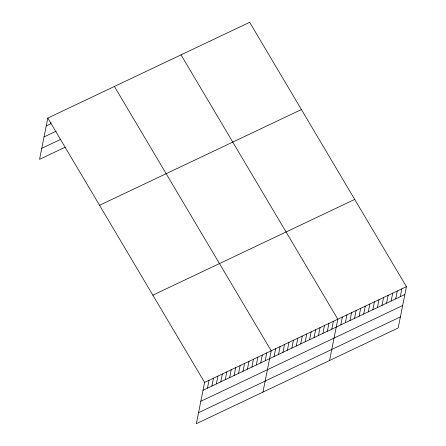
<?xml version="1.0" encoding="UTF-8"?>
<svg xmlns="http://www.w3.org/2000/svg" width="446" height="446" viewBox="0 0 446 446"><rect width="100%" height="100%" fill="white"/><g stroke="black" fill="none" stroke-linecap="round" stroke-linejoin="round"><path stroke-width="0.67" d="M47.811 118.051L204.591 382.4L196.34 423.7L398.189 327.949L406.44 286.65L249.66 22.3L47.811 118.051L39.56 159.35L65.094 147.236M50.944 122.494L50.682 123.804L46.245 125.911M207.462 388.154L209.029 380.299M211.9 386.052L213.472 378.191M216.343 383.945L217.91 376.084M220.781 381.837L222.353 373.977M225.224 379.73L226.797 371.869M229.662 377.623L231.234 369.762M234.105 375.515L235.678 367.655M238.543 373.408L240.115 365.553M242.986 371.306L244.559 363.445M247.424 369.199L248.996 361.338M251.867 367.091L253.44 359.231M256.305 364.984L257.877 357.123M260.748 362.877L262.32 355.016M265.192 360.769L266.758 352.909M262.95 392.101L271.201 350.807L114.421 86.452M274.073 356.56L275.639 348.7M278.51 354.453L280.082 346.592M282.954 352.346L284.52 344.485M287.391 350.238L288.963 342.377M291.835 348.131L293.401 340.27M296.272 346.024L297.844 338.163M300.715 343.922L302.288 336.061M305.153 341.814L306.725 333.954M309.596 339.707L311.169 331.846M314.034 337.6L315.606 329.739M318.477 335.492L320.05 327.632M322.915 333.385L324.487 325.524M327.358 331.278L328.931 323.417M331.802 329.176L333.368 321.315M329.561 360.502L337.812 319.208L181.031 54.858M340.816 324.894L342.383 317.034M345.388 322.726L346.96 314.865M349.965 320.557L351.537 312.696M354.542 318.383L356.109 310.527M359.114 316.214L360.686 308.353M363.691 314.045L365.263 306.185M368.268 311.877L369.834 304.016M372.839 309.702L374.411 301.842M377.416 307.534L378.988 299.673M381.993 305.365L383.56 297.504M386.565 303.191L388.137 295.33M391.142 301.022L392.714 293.161M395.719 298.853L397.286 290.993M400.291 296.679L401.863 288.818M44.037 136.944L56.252 131.152M41.768 148.317L60.639 139.364M99.547 205.288L301.396 109.538M152.855 295.168L354.704 199.412M204.591 382.4L406.44 286.65M203.019 390.261L404.868 294.511M200.817 401.3L402.666 305.543M198.542 412.667L400.391 316.916"/></g></svg>
